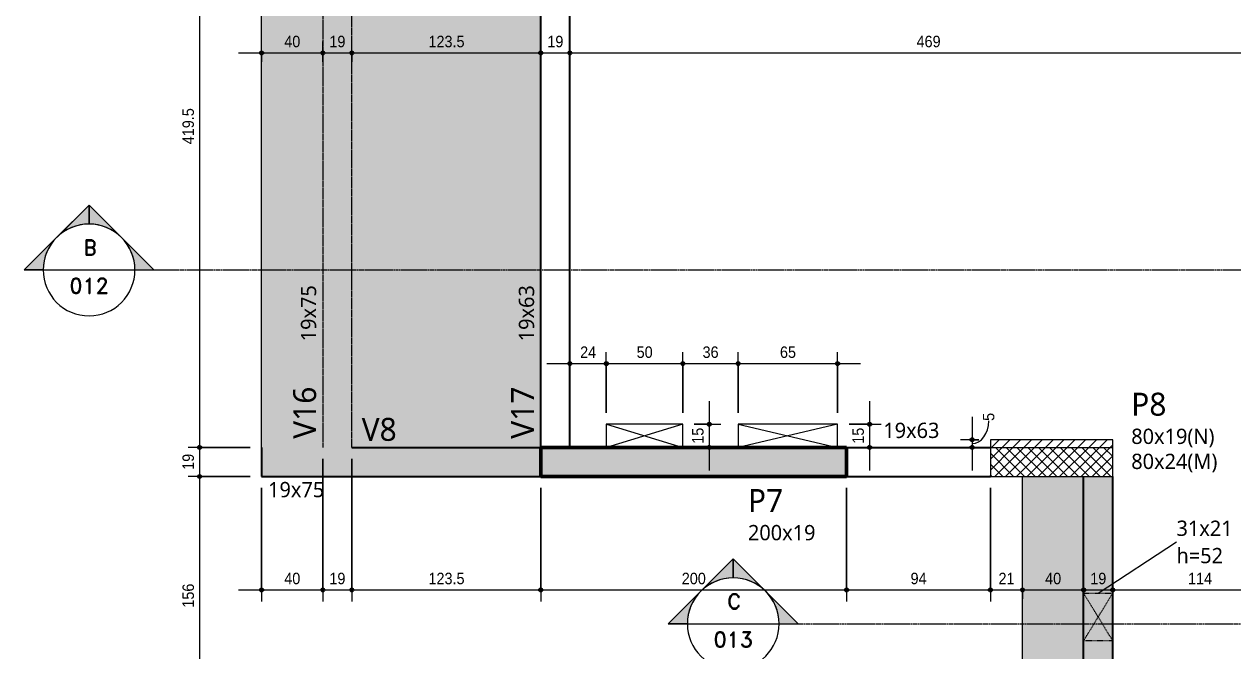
# Model space of a CAD drawing. Header units: centimetres. Extents: x -1897 to 22038, y -1268 to 84208.
# Drawn here: x -1832 to -1042, y -329 to 81 of the extents above; entities that cross this region are included whole.
import ezdxf

# ---------------------------------------------------------------- set-up
doc = ezdxf.new("R2010")
doc.units = ezdxf.units.CM
for name, pattern in [('Centro de 6 mm', [1.32, 0.6, -0.24, 0.24, -0.24]), ('Hidden', [0.714375, 0.47625, -0.238125]), ('Traço', [0.635, 0.3175, -0.3175])]:
    doc.linetypes.add(name, pattern=pattern)
for name, color, linetype, lineweight in [('A-ANNO-DIMS', 7, 'Continuous', 9), ('A-ANNO-DIMS-50', 7, 'Continuous', 9), ('A-DETL', 7, 'Hidden', 18), ('A-DETL-GENF', 7, 'Continuous', 18), ('A-FLOR', 7, 'Continuous', 18), ('A-GENM', 7, 'Continuous', 18), ('A-GENM-HDLN', 7, 'Traço', 18), ('A-GENM-IDEN', 7, 'Continuous', 9), ('G-ANNO-SYMB', 7, 'Continuous', 9), ('S-BEAM', 7, 'Continuous', 18), ('S-BEAM-IDEN', 7, 'Continuous', 9), ('S-COLS', 7, 'Continuous', 18), ('S-COLS-IDEN', 7, 'Continuous', 9)]:
    doc.layers.add(name, color=color, linetype=linetype, lineweight=lineweight)
doc.styles.add('Arial_1', font='arial.ttf', dxfattribs={"width": 0.9, "height": 7.5})
doc.styles.add('Gadugi', font='gadugi.ttf', dxfattribs={"height": 15})
doc.styles.add('Gadugi_1', font='gadugi.ttf', dxfattribs={"height": 10})
doc.styles.add('RomanD', font='romand__.ttf', dxfattribs={"height": 10})
doc.dimstyles.new('PED_R80_1_5mm_ACIMA_As_ESQ__R00', dxfattribs={"dimscale": 30.48, "dimtxt": 7.651945, "dimasz": 0.328084, "dimexe": 0.246063, "dimexo": 0.246063, "dimgap": 0.049213, "dimtad": 1, "dimdec": 1, "dimrnd": 0.5, "dimdsep": 46, "dimtxsty": 'Arial_1', "dimblk1": 'DOTSMALL', "dimblk2": 'DOTSMALL', "dimsah": 1, "dimcen": 0.09, "dimdle": 0.492126, "dimazin": 0, "dimtfac": 1, "dimtdec": 4, "dimtix": 1, "dimtmove": 0, "dimatfit": 3, "dimfxl": 1, "dimtvp": 1, "dimtolj": 1, "dimtzin": 0, "dimarcsym": 2})
doc.dimstyles.new('PED_R80_1_5mm_ACIMA_As_ESQ__R00_2', dxfattribs={"dimscale": 30.48, "dimtxt": 7.651945, "dimasz": 0.328084, "dimexe": 0.246063, "dimexo": 0.246063, "dimgap": 0.049213, "dimtad": 1, "dimdec": 1, "dimrnd": 0.5, "dimdsep": 46, "dimtxsty": 'Arial_1', "dimblk1": 'DOTSMALL', "dimblk2": 'DOTSMALL', "dimsah": 1, "dimcen": 0.09, "dimdle": 0.492126, "dimazin": 0, "dimtfac": 1, "dimtdec": 4, "dimtix": 1, "dimtmove": 1, "dimatfit": 3, "dimfxl": 1, "dimtvp": 1, "dimtolj": 1, "dimtzin": 0, "dimarcsym": 2})
doc.dimstyles.new('PED_R80_1_5mm_ACIMA_As_ESQ__R00_3', dxfattribs={"dimscale": 30.48, "dimtxt": 7.651945, "dimasz": 0.328084, "dimexe": 0.246063, "dimexo": 0.246063, "dimgap": 0.049213, "dimtad": 1, "dimdec": 1, "dimrnd": 0.5, "dimdsep": 46, "dimtxsty": 'Arial_1', "dimblk1": 'DOTSMALL', "dimblk2": 'DOTSMALL', "dimsah": 1, "dimcen": 0.09, "dimdle": 0.492126, "dimazin": 0, "dimtfac": 1, "dimtdec": 4, "dimtix": 1, "dimtmove": 0, "dimatfit": 3, "dimfxl": 1, "dimtvp": 1, "dimtolj": 1, "dimtzin": 0, "dimarcsym": 2})

# ---------------------------------------------------------------- blocks, each defined once
blk = doc.blocks.new('PED_FURO_RETANGULAR_R04_2020 _INSTÂNCIA_ - FURO RET-3740355-PL K 100 - FORMA DO 6º PAVIMENTO')
at = {"layer": 'A-GENM-HDLN'}
for p, q in [((-15.5, -9.5), (-15.5, 9.5)), ((-15.49, 9.5), (15.49, -9.5)), ((-15.49, -9.5), (15.49, 9.5)), ((15.5, 9.5), (15.5, -9.5))]:
    blk.add_line(p, q, dxfattribs=at)
blk = doc.blocks.new('Corte - M_Cabeça do corte - Preenchida-2060824-PL K 100 - FORMA DO 6º PAVIMENTO')
at = {"layer": 'G-ANNO-SYMB'}
h = blk.add_hatch(color=256, dxfattribs=at)
edge = h.paths.add_edge_path(flags=0)
edge.add_line((-0.6, 0.849), (-0.6, 0.6))
edge.add_arc((-0.6, 0), 0.6, 90, 135)
edge.add_line((-1.024, 0.424), (-0.6, 0.849))
h = blk.add_hatch(color=256, dxfattribs=at)
edge = h.paths.add_edge_path(flags=0)
edge.add_line((-0.6, 0.849), (-0.176, 0.424))
edge.add_arc((-0.6, 0), 0.6, 45, 90)
edge.add_line((-0.6, 0.6), (-0.6, 0.849))
h = blk.add_hatch(color=256, dxfattribs=at)
edge = h.paths.add_edge_path(flags=0)
edge.add_line((-1.449, 0), (-1.024, 0.424))
edge.add_arc((-0.6, 0), 0.6, 135, 180)
edge.add_line((-1.2, 0), (-1.449, 0))
h = blk.add_hatch(color=256, dxfattribs=at)
edge = h.paths.add_edge_path(flags=0)
edge.add_line((0.249, 0), (0, 0))
edge.add_arc((-0.6, 0), 0.6, 360, 405)
edge.add_line((-0.176, 0.424), (0.249, 0))
for p, q in [((-0.6, 0.849), (-1.449, 0)), ((-0.6, 0.849), (-1.024, 0.424)), ((-0.6, 0.849), (0.249, 0)), ((-0.6, 0.6), (-0.6, 0.849)), ((-0.6, 0.849), (-0.6, 0.6)), ((-0.176, 0.424), (-0.6, 0.849)), ((-1.024, 0.424), (-1.449, 0)), ((0.249, 0), (-0.176, 0.424)), ((-1.449, 0), (-1.2, 0)), ((0, 0), (0.249, 0)), ((-1.2, 0), (-1.449, 0)), ((0, 0), (0.249, 0))]:
    blk.add_line(p, q, dxfattribs=at)
for start, end in [(360, 180), (90, 135), (45, 90), (135, 180), (360, 45), (180, 360)]:
    blk.add_arc((-0.6, 0), 0.6, start, end, dxfattribs=at)
blk = doc.blocks.new('DIMBLOCK36-PL K 100 - FORMA DO 6º PAVIMENTO')
at = {"layer": 'A-ANNO-DIMS-50', "true_color": 0x000032}
h = blk.add_hatch(color=178, dxfattribs=at)
edge = h.paths.add_edge_path(flags=0)
edge.add_arc((-1677, -288.92), 1.25, 0, 360)
h = blk.add_hatch(color=178, dxfattribs=at)
edge = h.paths.add_edge_path(flags=0)
edge.add_arc((-1637, -288.92), 1.25, 0, 360)
at = {"layer": 'A-ANNO-DIMS-50', "color": 178, "true_color": 0x000032}
for p, q in [((-1637, -203.25), (-1637, -296.42)), ((-1637, -288.92), (-1637, -203.25)), ((-1677, -222.25), (-1677, -296.42)), ((-1677, -288.92), (-1677, -222.25)), ((-1692, -288.92), (-1637, -288.92))]:
    blk.add_line(p, q, dxfattribs=at)
for centre in [(-1677, -288.92), (-1637, -288.92)]:
    blk.add_circle(centre, 1.25, dxfattribs=at)
at = {"layer": 'A-ANNO-DIMS-50', "color": 0, "insert": (-1662.18, -277.68), "char_height": 7.5, "width": 12.4315, "attachment_point": 1, "line_spacing_factor": 0.941778, "style": 'Arial_1'}
blk.add_mtext('40', dxfattribs=at)
blk = doc.blocks.new('_DotSmall')
at = {"color": 0, "linetype": 'ByBlock', "const_width": 0.5}
blk.add_lwpolyline([(-0.0625, 0, 1), (0.0625, 0, 1)], format="xyb", close=True, dxfattribs=at)
blk = doc.blocks.new('DIMBLOCK37-PL K 100 - FORMA DO 6º PAVIMENTO')
at = {"layer": 'A-ANNO-DIMS-50', "true_color": 0x000032}
h = blk.add_hatch(color=178, dxfattribs=at)
edge = h.paths.add_edge_path(flags=0)
edge.add_arc((-1637, -288.92), 1.25, 0, 360)
h = blk.add_hatch(color=178, dxfattribs=at)
edge = h.paths.add_edge_path(flags=0)
edge.add_arc((-1618, -288.92), 1.25, 0, 360)
at = {"layer": 'A-ANNO-DIMS-50', "color": 178, "true_color": 0x000032}
for p, q in [((-1637, -203.25), (-1637, -296.42)), ((-1637, -288.92), (-1637, -203.25)), ((-1618, -203.25), (-1618, -296.42)), ((-1618, -288.92), (-1618, -203.25)), ((-1637, -288.92), (-1618, -288.92))]:
    blk.add_line(p, q, dxfattribs=at)
for centre in [(-1637, -288.92), (-1618, -288.92)]:
    blk.add_circle(centre, 1.25, dxfattribs=at)
at = {"layer": 'A-ANNO-DIMS-50', "color": 0, "insert": (-1632.68, -277.68), "char_height": 7.5, "width": 12.4315, "attachment_point": 1, "line_spacing_factor": 0.941778, "style": 'Arial_1'}
blk.add_mtext('19', dxfattribs=at)
blk = doc.blocks.new('DIMBLOCK38-PL K 100 - FORMA DO 6º PAVIMENTO')
at = {"layer": 'A-ANNO-DIMS-50', "true_color": 0x000032}
h = blk.add_hatch(color=178, dxfattribs=at)
edge = h.paths.add_edge_path(flags=0)
edge.add_arc((-1618, -288.92), 1.25, 0, 360)
h = blk.add_hatch(color=178, dxfattribs=at)
edge = h.paths.add_edge_path(flags=0)
edge.add_arc((-1494.5, -288.92), 1.25, 0, 360)
at = {"layer": 'A-ANNO-DIMS-50', "color": 178, "true_color": 0x000032}
for p, q in [((-1618, -203.25), (-1618, -296.42)), ((-1618, -288.92), (-1618, -203.25)), ((-1494.5, -222.25), (-1494.5, -296.42)), ((-1494.5, -288.92), (-1494.5, -222.25)), ((-1618, -288.92), (-1494.5, -288.92))]:
    blk.add_line(p, q, dxfattribs=at)
for centre in [(-1618, -288.92), (-1494.5, -288.92)]:
    blk.add_circle(centre, 1.25, dxfattribs=at)
at = {"layer": 'A-ANNO-DIMS-50', "color": 0, "insert": (-1567.9, -277.68), "char_height": 7.5, "width": 27.9708, "attachment_point": 1, "line_spacing_factor": 0.941778, "style": 'Arial_1'}
blk.add_mtext('123.5', dxfattribs=at)
blk = doc.blocks.new('DIMBLOCK39-PL K 100 - FORMA DO 6º PAVIMENTO')
at = {"layer": 'A-ANNO-DIMS-50', "true_color": 0x000032}
h = blk.add_hatch(color=178, dxfattribs=at)
edge = h.paths.add_edge_path(flags=0)
edge.add_arc((-1494.5, -288.92), 1.25, 0, 360)
h = blk.add_hatch(color=178, dxfattribs=at)
edge = h.paths.add_edge_path(flags=0)
edge.add_arc((-1294.5, -288.92), 1.25, 0, 360)
at = {"layer": 'A-ANNO-DIMS-50', "color": 178, "true_color": 0x000032}
for p, q in [((-1494.5, -222.25), (-1494.5, -296.42)), ((-1494.5, -288.92), (-1494.5, -222.25)), ((-1294.5, -222.25), (-1294.5, -296.42)), ((-1294.5, -288.92), (-1294.5, -222.25)), ((-1494.5, -288.92), (-1294.5, -288.92))]:
    blk.add_line(p, q, dxfattribs=at)
for centre in [(-1494.5, -288.92), (-1294.5, -288.92)]:
    blk.add_circle(centre, 1.25, dxfattribs=at)
at = {"layer": 'A-ANNO-DIMS-50', "color": 0, "insert": (-1402.27, -277.68), "char_height": 7.5, "width": 18.6472, "attachment_point": 1, "line_spacing_factor": 0.941778, "style": 'Arial_1'}
blk.add_mtext('200', dxfattribs=at)
blk = doc.blocks.new('DIMBLOCK40-PL K 100 - FORMA DO 6º PAVIMENTO')
at = {"layer": 'A-ANNO-DIMS-50', "true_color": 0x000032}
h = blk.add_hatch(color=178, dxfattribs=at)
edge = h.paths.add_edge_path(flags=0)
edge.add_arc((-1294.5, -288.92), 1.25, 0, 360)
h = blk.add_hatch(color=178, dxfattribs=at)
edge = h.paths.add_edge_path(flags=0)
edge.add_arc((-1200.5, -288.92), 1.25, 0, 360)
at = {"layer": 'A-ANNO-DIMS-50', "color": 178, "true_color": 0x000032}
for p, q in [((-1294.5, -222.25), (-1294.5, -296.42)), ((-1294.5, -288.92), (-1294.5, -222.25)), ((-1200.5, -222.25), (-1200.5, -296.42)), ((-1200.5, -288.92), (-1200.5, -222.25)), ((-1294.5, -288.92), (-1200.5, -288.92))]:
    blk.add_line(p, q, dxfattribs=at)
for centre in [(-1294.5, -288.92), (-1200.5, -288.92)]:
    blk.add_circle(centre, 1.25, dxfattribs=at)
at = {"layer": 'A-ANNO-DIMS-50', "color": 0, "insert": (-1252.68, -277.68), "char_height": 7.5, "width": 12.4315, "attachment_point": 1, "line_spacing_factor": 0.941778, "style": 'Arial_1'}
blk.add_mtext('94', dxfattribs=at)
blk = doc.blocks.new('DIMBLOCK41-PL K 100 - FORMA DO 6º PAVIMENTO')
at = {"layer": 'A-ANNO-DIMS-50', "true_color": 0x000032}
h = blk.add_hatch(color=178, dxfattribs=at)
edge = h.paths.add_edge_path(flags=0)
edge.add_arc((-1200.5, -288.92), 1.25, 0, 360)
h = blk.add_hatch(color=178, dxfattribs=at)
edge = h.paths.add_edge_path(flags=0)
edge.add_arc((-1179.5, -288.92), 1.25, 0, 360)
at = {"layer": 'A-ANNO-DIMS-50', "color": 178, "true_color": 0x000032}
for p, q in [((-1200.5, -222.25), (-1200.5, -296.42)), ((-1200.5, -288.92), (-1200.5, -222.25)), ((-1179.5, -294.65), (-1179.5, -281.42)), ((-1200.5, -288.92), (-1179.5, -288.92)), ((-1179.5, -288.92), (-1179.5, -294.65))]:
    blk.add_line(p, q, dxfattribs=at)
for centre in [(-1200.5, -288.92), (-1179.5, -288.92)]:
    blk.add_circle(centre, 1.25, dxfattribs=at)
at = {"layer": 'A-ANNO-DIMS-50', "color": 0, "insert": (-1195.18, -277.68), "char_height": 7.5, "width": 12.4315, "attachment_point": 1, "line_spacing_factor": 0.941778, "style": 'Arial_1'}
blk.add_mtext('21', dxfattribs=at)
blk = doc.blocks.new('DIMBLOCK42-PL K 100 - FORMA DO 6º PAVIMENTO')
at = {"layer": 'A-ANNO-DIMS-50', "true_color": 0x000032}
h = blk.add_hatch(color=178, dxfattribs=at)
edge = h.paths.add_edge_path(flags=0)
edge.add_arc((-1179.5, -288.92), 1.25, 0, 360)
h = blk.add_hatch(color=178, dxfattribs=at)
edge = h.paths.add_edge_path(flags=0)
edge.add_arc((-1139.5, -288.92), 1.25, 0, 360)
at = {"layer": 'A-ANNO-DIMS-50', "color": 178, "true_color": 0x000032}
for p, q in [((-1179.5, -294.65), (-1179.5, -281.42)), ((-1139.5, -294.65), (-1139.5, -281.42)), ((-1179.5, -288.92), (-1139.5, -288.92)), ((-1179.5, -288.92), (-1179.5, -294.65)), ((-1139.5, -288.92), (-1139.5, -294.65))]:
    blk.add_line(p, q, dxfattribs=at)
for centre in [(-1179.5, -288.92), (-1139.5, -288.92)]:
    blk.add_circle(centre, 1.25, dxfattribs=at)
at = {"layer": 'A-ANNO-DIMS-50', "color": 0, "insert": (-1164.68, -277.68), "char_height": 7.5, "width": 12.4315, "attachment_point": 1, "line_spacing_factor": 0.941778, "style": 'Arial_1'}
blk.add_mtext('40', dxfattribs=at)
blk = doc.blocks.new('DIMBLOCK43-PL K 100 - FORMA DO 6º PAVIMENTO')
at = {"layer": 'A-ANNO-DIMS-50', "true_color": 0x000032}
h = blk.add_hatch(color=178, dxfattribs=at)
edge = h.paths.add_edge_path(flags=0)
edge.add_arc((-1139.5, -288.92), 1.25, 0, 360)
h = blk.add_hatch(color=178, dxfattribs=at)
edge = h.paths.add_edge_path(flags=0)
edge.add_arc((-1120.5, -288.92), 1.25, 0, 360)
at = {"layer": 'A-ANNO-DIMS-50', "color": 178, "true_color": 0x000032}
for p, q in [((-1139.5, -294.65), (-1139.5, -281.42)), ((-1120.5, -294.65), (-1120.5, -281.42)), ((-1139.5, -288.92), (-1120.5, -288.92)), ((-1139.5, -288.92), (-1139.5, -294.65)), ((-1120.5, -288.92), (-1120.5, -294.65))]:
    blk.add_line(p, q, dxfattribs=at)
for centre in [(-1139.5, -288.92), (-1120.5, -288.92)]:
    blk.add_circle(centre, 1.25, dxfattribs=at)
at = {"layer": 'A-ANNO-DIMS-50', "color": 0, "insert": (-1135.18, -277.68), "char_height": 7.5, "width": 12.4315, "attachment_point": 1, "line_spacing_factor": 0.941778, "style": 'Arial_1'}
blk.add_mtext('19', dxfattribs=at)
blk = doc.blocks.new('DIMBLOCK44-PL K 100 - FORMA DO 6º PAVIMENTO')
at = {"layer": 'A-ANNO-DIMS-50', "true_color": 0x000032}
h = blk.add_hatch(color=178, dxfattribs=at)
edge = h.paths.add_edge_path(flags=0)
edge.add_arc((-1120.5, -288.92), 1.25, 0, 360)
h = blk.add_hatch(color=178, dxfattribs=at)
edge = h.paths.add_edge_path(flags=0)
edge.add_arc((-1006.5, -288.92), 1.25, 0, 360)
at = {"layer": 'A-ANNO-DIMS-50', "color": 178, "true_color": 0x000032}
for p, q in [((-1120.5, -294.65), (-1120.5, -281.42)), ((-1006.5, -294.65), (-1006.5, -281.42)), ((-1120.5, -288.92), (-1006.5, -288.92)), ((-1120.5, -288.92), (-1120.5, -294.65)), ((-1006.5, -288.92), (-1006.5, -294.65))]:
    blk.add_line(p, q, dxfattribs=at)
for centre in [(-1120.5, -288.92), (-1006.5, -288.92)]:
    blk.add_circle(centre, 1.25, dxfattribs=at)
at = {"layer": 'A-ANNO-DIMS-50', "color": 0, "insert": (-1071.27, -277.68), "char_height": 7.5, "width": 18.6472, "attachment_point": 1, "line_spacing_factor": 0.941778, "style": 'Arial_1'}
blk.add_mtext('114', dxfattribs=at)
blk = doc.blocks.new('DIMBLOCK70-PL K 100 - FORMA DO 6º PAVIMENTO')
at = {"layer": 'A-ANNO-DIMS-50', "true_color": 0x000032}
h = blk.add_hatch(color=178, dxfattribs=at)
edge = h.paths.add_edge_path(flags=0)
edge.add_arc((-1677, 62.03), 1.25, 0, 360)
h = blk.add_hatch(color=178, dxfattribs=at)
edge = h.paths.add_edge_path(flags=0)
edge.add_arc((-1637, 62.03), 1.25, 0, 360)
at = {"layer": 'A-ANNO-DIMS-50', "color": 178, "true_color": 0x000032}
for p, q in [((-1677, 56.29), (-1677, 69.53)), ((-1637, 56.29), (-1637, 69.53)), ((-1692, 62.03), (-1637, 62.03)), ((-1677, 62.03), (-1677, 56.29)), ((-1637, 62.03), (-1637, 56.29))]:
    blk.add_line(p, q, dxfattribs=at)
for centre in [(-1677, 62.03), (-1637, 62.03)]:
    blk.add_circle(centre, 1.25, dxfattribs=at)
at = {"layer": 'A-ANNO-DIMS-50', "color": 0, "insert": (-1662.18, 73.26), "char_height": 7.5, "width": 12.4315, "attachment_point": 1, "line_spacing_factor": 0.941778, "style": 'Arial_1'}
blk.add_mtext('40', dxfattribs=at)
blk = doc.blocks.new('DIMBLOCK71-PL K 100 - FORMA DO 6º PAVIMENTO')
at = {"layer": 'A-ANNO-DIMS-50', "true_color": 0x000032}
h = blk.add_hatch(color=178, dxfattribs=at)
edge = h.paths.add_edge_path(flags=0)
edge.add_arc((-1637, 62.03), 1.25, 0, 360)
h = blk.add_hatch(color=178, dxfattribs=at)
edge = h.paths.add_edge_path(flags=0)
edge.add_arc((-1618, 62.03), 1.25, 0, 360)
at = {"layer": 'A-ANNO-DIMS-50', "color": 178, "true_color": 0x000032}
for p, q in [((-1637, 56.29), (-1637, 69.53)), ((-1618, 56.29), (-1618, 69.53)), ((-1637, 62.03), (-1618, 62.03)), ((-1637, 62.03), (-1637, 56.29)), ((-1618, 62.03), (-1618, 56.29))]:
    blk.add_line(p, q, dxfattribs=at)
for centre in [(-1637, 62.03), (-1618, 62.03)]:
    blk.add_circle(centre, 1.25, dxfattribs=at)
at = {"layer": 'A-ANNO-DIMS-50', "color": 0, "insert": (-1632.68, 73.26), "char_height": 7.5, "width": 12.4315, "attachment_point": 1, "line_spacing_factor": 0.941778, "style": 'Arial_1'}
blk.add_mtext('19', dxfattribs=at)
blk = doc.blocks.new('DIMBLOCK72-PL K 100 - FORMA DO 6º PAVIMENTO')
at = {"layer": 'A-ANNO-DIMS-50', "true_color": 0x000032}
h = blk.add_hatch(color=178, dxfattribs=at)
edge = h.paths.add_edge_path(flags=0)
edge.add_arc((-1618, 62.03), 1.25, 0, 360)
h = blk.add_hatch(color=178, dxfattribs=at)
edge = h.paths.add_edge_path(flags=0)
edge.add_arc((-1494.5, 62.03), 1.25, 0, 360)
at = {"layer": 'A-ANNO-DIMS-50', "color": 178, "true_color": 0x000032}
for p, q in [((-1618, 56.29), (-1618, 69.53)), ((-1494.5, 56.29), (-1494.5, 69.53)), ((-1618, 62.03), (-1494.5, 62.03)), ((-1618, 62.03), (-1618, 56.29)), ((-1494.5, 62.03), (-1494.5, 56.29))]:
    blk.add_line(p, q, dxfattribs=at)
for centre in [(-1618, 62.03), (-1494.5, 62.03)]:
    blk.add_circle(centre, 1.25, dxfattribs=at)
at = {"layer": 'A-ANNO-DIMS-50', "color": 0, "insert": (-1567.9, 73.26), "char_height": 7.5, "width": 27.9708, "attachment_point": 1, "line_spacing_factor": 0.941778, "style": 'Arial_1'}
blk.add_mtext('123.5', dxfattribs=at)
blk = doc.blocks.new('DIMBLOCK73-PL K 100 - FORMA DO 6º PAVIMENTO')
at = {"layer": 'A-ANNO-DIMS-50', "true_color": 0x000032}
h = blk.add_hatch(color=178, dxfattribs=at)
edge = h.paths.add_edge_path(flags=0)
edge.add_arc((-1494.5, 62.03), 1.25, 0, 360)
h = blk.add_hatch(color=178, dxfattribs=at)
edge = h.paths.add_edge_path(flags=0)
edge.add_arc((-1475.5, 62.03), 1.25, 0, 360)
at = {"layer": 'A-ANNO-DIMS-50', "color": 178, "true_color": 0x000032}
for p, q in [((-1494.5, 56.29), (-1494.5, 69.53)), ((-1475.5, 56.29), (-1475.5, 69.53)), ((-1494.5, 62.03), (-1475.5, 62.03)), ((-1494.5, 62.03), (-1494.5, 56.29)), ((-1475.5, 62.03), (-1475.5, 56.29))]:
    blk.add_line(p, q, dxfattribs=at)
for centre in [(-1494.5, 62.03), (-1475.5, 62.03)]:
    blk.add_circle(centre, 1.25, dxfattribs=at)
at = {"layer": 'A-ANNO-DIMS-50', "color": 0, "insert": (-1490.18, 73.26), "char_height": 7.5, "width": 12.4315, "attachment_point": 1, "line_spacing_factor": 0.941778, "style": 'Arial_1'}
blk.add_mtext('19', dxfattribs=at)
blk = doc.blocks.new('DIMBLOCK74-PL K 100 - FORMA DO 6º PAVIMENTO')
at = {"layer": 'A-ANNO-DIMS-50', "true_color": 0x000032}
h = blk.add_hatch(color=178, dxfattribs=at)
edge = h.paths.add_edge_path(flags=0)
edge.add_arc((-1475.5, 62.03), 1.25, 0, 360)
h = blk.add_hatch(color=178, dxfattribs=at)
edge = h.paths.add_edge_path(flags=0)
edge.add_arc((-1006.5, 62.03), 1.25, 0, 360)
at = {"layer": 'A-ANNO-DIMS-50', "color": 178, "true_color": 0x000032}
for p, q in [((-1475.5, 56.29), (-1475.5, 69.53)), ((-1006.5, 56.29), (-1006.5, 69.53)), ((-1475.5, 62.03), (-1006.5, 62.03)), ((-1475.5, 62.03), (-1475.5, 56.29)), ((-1006.5, 62.03), (-1006.5, 56.29))]:
    blk.add_line(p, q, dxfattribs=at)
for centre in [(-1475.5, 62.03), (-1006.5, 62.03)]:
    blk.add_circle(centre, 1.25, dxfattribs=at)
at = {"layer": 'A-ANNO-DIMS-50', "color": 0, "insert": (-1248.77, 73.26), "char_height": 7.5, "width": 18.6472, "attachment_point": 1, "line_spacing_factor": 0.941778, "style": 'Arial_1'}
blk.add_mtext('469', dxfattribs=at)
blk = doc.blocks.new('DIMBLOCK112-PL K 100 - FORMA DO 6º PAVIMENTO')
at = {"layer": 'A-ANNO-DIMS-50', "true_color": 0x000032}
h = blk.add_hatch(color=178, dxfattribs=at)
edge = h.paths.add_edge_path(flags=0)
edge.add_arc((-1717.5, 223.75), 1.25, 0, 360)
h = blk.add_hatch(color=178, dxfattribs=at)
edge = h.paths.add_edge_path(flags=0)
edge.add_arc((-1717.5, -195.75), 1.25, 0, 360)
at = {"layer": 'A-ANNO-DIMS-50', "color": 178, "true_color": 0x000032}
for p, q in [((-1723.23, 223.75), (-1710, 223.75)), ((-1717.5, 223.75), (-1723.23, 223.75)), ((-1717.5, 223.75), (-1717.5, -195.75)), ((-1684.5, -195.75), (-1725, -195.75)), ((-1717.5, -195.75), (-1684.5, -195.75))]:
    blk.add_line(p, q, dxfattribs=at)
for centre in [(-1717.5, 223.75), (-1717.5, -195.75)]:
    blk.add_circle(centre, 1.25, dxfattribs=at)
at = {"layer": 'A-ANNO-DIMS-50', "color": 0, "insert": (-1728.74, 2.35), "char_height": 7.5, "width": 27.9708, "attachment_point": 1, "rotation": 90, "line_spacing_factor": 0.941778, "style": 'Arial_1'}
blk.add_mtext('419.5', dxfattribs=at)
blk = doc.blocks.new('DIMBLOCK113-PL K 100 - FORMA DO 6º PAVIMENTO')
at = {"layer": 'A-ANNO-DIMS-50', "true_color": 0x000032}
h = blk.add_hatch(color=178, dxfattribs=at)
edge = h.paths.add_edge_path(flags=0)
edge.add_arc((-1717.5, -195.75), 1.25, 0, 360)
h = blk.add_hatch(color=178, dxfattribs=at)
edge = h.paths.add_edge_path(flags=0)
edge.add_arc((-1717.5, -214.75), 1.25, 0, 360)
at = {"layer": 'A-ANNO-DIMS-50', "color": 178, "true_color": 0x000032}
for p, q in [((-1684.5, -195.75), (-1725, -195.75)), ((-1717.5, -195.75), (-1717.5, -214.75)), ((-1717.5, -195.75), (-1684.5, -195.75)), ((-1684.5, -214.75), (-1725, -214.75)), ((-1717.5, -214.75), (-1684.5, -214.75))]:
    blk.add_line(p, q, dxfattribs=at)
for centre in [(-1717.5, -195.75), (-1717.5, -214.75)]:
    blk.add_circle(centre, 1.25, dxfattribs=at)
at = {"layer": 'A-ANNO-DIMS-50', "color": 0, "insert": (-1728.74, -210.43), "char_height": 7.5, "width": 12.4315, "attachment_point": 1, "rotation": 90, "line_spacing_factor": 0.941778, "style": 'Arial_1'}
blk.add_mtext('19', dxfattribs=at)
blk = doc.blocks.new('DIMBLOCK114-PL K 100 - FORMA DO 6º PAVIMENTO')
at = {"layer": 'A-ANNO-DIMS-50', "true_color": 0x000032}
h = blk.add_hatch(color=178, dxfattribs=at)
edge = h.paths.add_edge_path(flags=0)
edge.add_arc((-1717.5, -214.75), 1.25, 0, 360)
h = blk.add_hatch(color=178, dxfattribs=at)
edge = h.paths.add_edge_path(flags=0)
edge.add_arc((-1717.5, -370.75), 1.25, 0, 360)
at = {"layer": 'A-ANNO-DIMS-50', "color": 178, "true_color": 0x000032}
for p, q in [((-1684.5, -214.75), (-1725, -214.75)), ((-1717.5, -214.75), (-1717.5, -370.75)), ((-1717.5, -214.75), (-1684.5, -214.75)), ((-1147, -370.75), (-1725, -370.75)), ((-1717.5, -370.75), (-1147, -370.75))]:
    blk.add_line(p, q, dxfattribs=at)
for centre in [(-1717.5, -214.75), (-1717.5, -370.75)]:
    blk.add_circle(centre, 1.25, dxfattribs=at)
at = {"layer": 'A-ANNO-DIMS-50', "color": 0, "insert": (-1728.74, -300.52), "char_height": 7.5, "width": 18.6472, "attachment_point": 1, "rotation": 90, "line_spacing_factor": 0.941778, "style": 'Arial_1'}
blk.add_mtext('156', dxfattribs=at)
blk = doc.blocks.new('DIMBLOCK306-PL K 100 - FORMA DO 6º PAVIMENTO')
at = {"layer": 'A-ANNO-DIMS-50', "true_color": 0x000032}
h = blk.add_hatch(color=178, dxfattribs=at)
edge = h.paths.add_edge_path(flags=0)
edge.add_arc((-1475.5, -141), 1.25, 0, 360)
h = blk.add_hatch(color=178, dxfattribs=at)
edge = h.paths.add_edge_path(flags=0)
edge.add_arc((-1451.6, -141), 1.25, 0, 360)
at = {"layer": 'A-ANNO-DIMS-50', "color": 178, "true_color": 0x000032}
for p, q in [((-1475.5, -146.73), (-1475.5, -133.5)), ((-1451.6, -173.15), (-1451.6, -133.5)), ((-1490.5, -141), (-1451.6, -141)), ((-1475.5, -141), (-1475.5, -146.73)), ((-1451.6, -141), (-1451.6, -173.15))]:
    blk.add_line(p, q, dxfattribs=at)
for centre in [(-1475.5, -141), (-1451.6, -141)]:
    blk.add_circle(centre, 1.25, dxfattribs=at)
at = {"layer": 'A-ANNO-DIMS-50', "color": 0, "insert": (-1468.73, -129.77), "char_height": 7.5, "width": 12.4315, "attachment_point": 1, "line_spacing_factor": 0.941778, "style": 'Arial_1'}
blk.add_mtext('24', dxfattribs=at)
blk = doc.blocks.new('DIMBLOCK307-PL K 100 - FORMA DO 6º PAVIMENTO')
at = {"layer": 'A-ANNO-DIMS-50', "true_color": 0x000032}
h = blk.add_hatch(color=178, dxfattribs=at)
edge = h.paths.add_edge_path(flags=0)
edge.add_arc((-1451.6, -141), 1.25, 0, 360)
h = blk.add_hatch(color=178, dxfattribs=at)
edge = h.paths.add_edge_path(flags=0)
edge.add_arc((-1401.6, -141), 1.25, 0, 360)
at = {"layer": 'A-ANNO-DIMS-50', "color": 178, "true_color": 0x000032}
for p, q in [((-1451.6, -173.15), (-1451.6, -133.5)), ((-1401.6, -173.15), (-1401.6, -133.5)), ((-1451.6, -141), (-1401.6, -141)), ((-1451.6, -141), (-1451.6, -173.15)), ((-1401.6, -141), (-1401.6, -173.15))]:
    blk.add_line(p, q, dxfattribs=at)
for centre in [(-1451.6, -141), (-1401.6, -141)]:
    blk.add_circle(centre, 1.25, dxfattribs=at)
at = {"layer": 'A-ANNO-DIMS-50', "color": 0, "insert": (-1431.78, -129.77), "char_height": 7.5, "width": 12.4315, "attachment_point": 1, "line_spacing_factor": 0.941778, "style": 'Arial_1'}
blk.add_mtext('50', dxfattribs=at)
blk = doc.blocks.new('DIMBLOCK308-PL K 100 - FORMA DO 6º PAVIMENTO')
at = {"layer": 'A-ANNO-DIMS-50', "true_color": 0x000032}
h = blk.add_hatch(color=178, dxfattribs=at)
edge = h.paths.add_edge_path(flags=0)
edge.add_arc((-1401.6, -141), 1.25, 0, 360)
h = blk.add_hatch(color=178, dxfattribs=at)
edge = h.paths.add_edge_path(flags=0)
edge.add_arc((-1365.39, -141), 1.25, 0, 360)
at = {"layer": 'A-ANNO-DIMS-50', "color": 178, "true_color": 0x000032}
for p, q in [((-1401.6, -173.15), (-1401.6, -133.5)), ((-1365.39, -173.15), (-1365.39, -133.5)), ((-1401.6, -141), (-1365.39, -141)), ((-1401.6, -141), (-1401.6, -173.15)), ((-1365.39, -141), (-1365.39, -173.15))]:
    blk.add_line(p, q, dxfattribs=at)
for centre in [(-1401.6, -141), (-1365.39, -141)]:
    blk.add_circle(centre, 1.25, dxfattribs=at)
at = {"layer": 'A-ANNO-DIMS-50', "color": 0, "insert": (-1388.68, -129.77), "char_height": 7.5, "width": 12.4315, "attachment_point": 1, "line_spacing_factor": 0.941778, "style": 'Arial_1'}
blk.add_mtext('36', dxfattribs=at)
blk = doc.blocks.new('DIMBLOCK309-PL K 100 - FORMA DO 6º PAVIMENTO')
at = {"layer": 'A-ANNO-DIMS-50', "true_color": 0x000032}
h = blk.add_hatch(color=178, dxfattribs=at)
edge = h.paths.add_edge_path(flags=0)
edge.add_arc((-1365.39, -141), 1.25, 0, 360)
h = blk.add_hatch(color=178, dxfattribs=at)
edge = h.paths.add_edge_path(flags=0)
edge.add_arc((-1300.39, -141), 1.25, 0, 360)
at = {"layer": 'A-ANNO-DIMS-50', "color": 178, "true_color": 0x000032}
for p, q in [((-1365.39, -173.15), (-1365.39, -133.5)), ((-1300.39, -173.15), (-1300.39, -133.5)), ((-1365.39, -141), (-1285.39, -141)), ((-1365.39, -141), (-1365.39, -173.15)), ((-1300.39, -141), (-1300.39, -173.15))]:
    blk.add_line(p, q, dxfattribs=at)
for centre in [(-1365.39, -141), (-1300.39, -141)]:
    blk.add_circle(centre, 1.25, dxfattribs=at)
at = {"layer": 'A-ANNO-DIMS-50', "color": 0, "insert": (-1338.07, -129.77), "char_height": 7.5, "width": 12.4315, "attachment_point": 1, "line_spacing_factor": 0.941778, "style": 'Arial_1'}
blk.add_mtext('65', dxfattribs=at)
blk = doc.blocks.new('DIMBLOCK310-PL K 100 - FORMA DO 6º PAVIMENTO')
at = {"layer": 'A-ANNO-DIMS-50', "true_color": 0x000032}
h = blk.add_hatch(color=178, dxfattribs=at)
edge = h.paths.add_edge_path(flags=0)
edge.add_arc((-1384.28, -180.65), 1.25, 0, 360)
h = blk.add_hatch(color=178, dxfattribs=at)
edge = h.paths.add_edge_path(flags=0)
edge.add_arc((-1384.28, -195.75), 1.25, 0, 360)
at = {"layer": 'A-ANNO-DIMS-50', "color": 178, "true_color": 0x000032}
for p, q in [((-1384.28, -165.65), (-1384.28, -210.75)), ((-1394.1, -180.65), (-1376.78, -180.65)), ((-1384.28, -180.65), (-1394.1, -180.65)), ((-1390.01, -195.75), (-1376.78, -195.75)), ((-1384.28, -195.75), (-1390.01, -195.75))]:
    blk.add_line(p, q, dxfattribs=at)
for centre in [(-1384.28, -180.65), (-1384.28, -195.75)]:
    blk.add_circle(centre, 1.25, dxfattribs=at)
at = {"layer": 'A-ANNO-DIMS-50', "color": 0, "insert": (-1395.52, -193.38), "char_height": 7.5, "width": 12.4315, "attachment_point": 1, "rotation": 90, "line_spacing_factor": 0.941778, "style": 'Arial_1'}
blk.add_mtext('15', dxfattribs=at)
blk = doc.blocks.new('DIMBLOCK311-PL K 100 - FORMA DO 6º PAVIMENTO')
at = {"layer": 'A-ANNO-DIMS-50', "true_color": 0x000032}
h = blk.add_hatch(color=178, dxfattribs=at)
edge = h.paths.add_edge_path(flags=0)
edge.add_arc((-1279.46, -180.65), 1.25, 0, 360)
h = blk.add_hatch(color=178, dxfattribs=at)
edge = h.paths.add_edge_path(flags=0)
edge.add_arc((-1279.46, -195.75), 1.25, 0, 360)
at = {"layer": 'A-ANNO-DIMS-50', "color": 178, "true_color": 0x000032}
for p, q in [((-1279.46, -165.65), (-1279.46, -210.75)), ((-1292.89, -180.65), (-1271.96, -180.65)), ((-1279.46, -180.65), (-1292.89, -180.65)), ((-1287, -195.75), (-1271.96, -195.75)), ((-1279.46, -195.75), (-1287, -195.75))]:
    blk.add_line(p, q, dxfattribs=at)
for centre in [(-1279.46, -180.65), (-1279.46, -195.75)]:
    blk.add_circle(centre, 1.25, dxfattribs=at)
at = {"layer": 'A-ANNO-DIMS-50', "color": 0, "insert": (-1290.7, -193.38), "char_height": 7.5, "width": 12.4315, "attachment_point": 1, "rotation": 90, "line_spacing_factor": 0.941778, "style": 'Arial_1'}
blk.add_mtext('15', dxfattribs=at)
blk = doc.blocks.new('DIMBLOCK312-PL K 100 - FORMA DO 6º PAVIMENTO')
at = {"layer": 'A-ANNO-DIMS-50', "true_color": 0x000032}
h = blk.add_hatch(color=178, dxfattribs=at)
edge = h.paths.add_edge_path(flags=0)
edge.add_arc((-1212.45, -190.75), 1.25, 0, 360)
h = blk.add_hatch(color=178, dxfattribs=at)
edge = h.paths.add_edge_path(flags=0)
edge.add_arc((-1212.45, -195.75), 1.25, 0, 360)
at = {"layer": 'A-ANNO-DIMS-50', "color": 178, "true_color": 0x000032}
for p, q in [((-1212.45, -175.75), (-1212.45, -210.75)), ((-1208, -190.75), (-1219.95, -190.75)), ((-1218.18, -195.75), (-1204.95, -195.75)), ((-1212.45, -195.75), (-1218.18, -195.75)), ((-1212.45, -190.75), (-1208, -190.75))]:
    blk.add_line(p, q, dxfattribs=at)
for centre in [(-1212.45, -190.75), (-1212.45, -195.75)]:
    blk.add_circle(centre, 1.25, dxfattribs=at)
blk.add_ellipse((-1212.45, -178.44), major_axis=(0, 14.81), ratio=0.736381, start_param=3.141593, end_param=4.712389, dxfattribs=at)
at = {"layer": 'A-ANNO-DIMS-50', "color": 0, "insert": (-1205.39, -178.44), "char_height": 7.5, "width": 6.2157, "attachment_point": 1, "rotation": 90, "line_spacing_factor": 0.941778, "style": 'Arial_1'}
blk.add_mtext('5', dxfattribs=at)

msp = doc.modelspace()

# ---------------------------------------------------------------- hatches: boundary and pattern name
at = {"layer": 'A-DETL', "linetype": 'Continuous', "true_color": 0xccffcc}
msp.add_hatch(color=254, dxfattribs=at).paths.add_polyline_path([(-1637, -195.75), (-1618, -195.75), (-1618, 390.25), (-1637, 390.25)], flags=0)
at = {"layer": 'A-DETL-GENF', "true_color": 0x808080}
h = msp.add_hatch(dxfattribs=at)
h.set_pattern_fill('FP_2', color=8, style=0, pattern_type=2)
h.set_pattern_definition([(45, (0, 0), (-3.535534, 3.535534), [])])
h.paths.add_polyline_path([(-1120.5, -195.75), (-1120.5, -190.75), (-1200.5, -190.75), (-1200.5, -195.75)], flags=0)
at = {"layer": 'A-DETL-GENF', "true_color": 0x0000ff}
h = msp.add_hatch(dxfattribs=at)
h.set_pattern_fill('FP_1', color=5, style=0, pattern_type=2)
h.set_pattern_definition([(45, (0, 0), (-3.535534, 3.535534), []), (135, (0, 0), (-3.535534, -3.535534), [])])
h.paths.add_polyline_path([(-1120.5, -214.75), (-1120.5, -195.75), (-1200.5, -195.75), (-1200.5, -214.75)], flags=0)
at = {"layer": 'A-FLOR', "true_color": 0xe6b8b7}
for points in [[(-1677, -195.75), (-1637, -195.75), (-1637, 390.25), (-1677, 390.25)], [(-1139.5, -1119.75), (1179.5, -1119.75), (1179.5, -214.75), (1139.5, -214.75), (1139.5, -1079.75), (-1139.5, -1079.75), (-1139.5, -214.75), (-1179.5, -214.75), (-1179.5, -1119.75)]]:
    msp.add_hatch(color=9, dxfattribs=at).paths.add_polyline_path(points, flags=0)
at = {"layer": 'A-FLOR', "true_color": 0xd9d9d9}
msp.add_hatch(color=254, dxfattribs=at).paths.add_polyline_path([(-1494.5, -195.75), (-1494.5, 375.33), (-1512.53, 375.33), (-1512.53, 390.25), (-1618, 390.25), (-1618, -195.75)], flags=0)
at = {"layer": 'S-BEAM', "true_color": 0xccffcc}
for points in [[(-1494.5, -214.75), (-1494.5, -195.75), (-1677, -195.75), (-1677, -214.75)], [(-1139.5, -370.75), (-1120.5, -370.75), (-1120.5, -214.75), (-1139.5, -214.75), (-1139.5, -285.97)]]:
    msp.add_hatch(color=254, dxfattribs=at).paths.add_polyline_path(points, flags=0)
at = {"layer": 'S-COLS', "true_color": 0x808080}
msp.add_hatch(color=8, dxfattribs=at).paths.add_polyline_path([(-1494.5, -214.75), (-1294.5, -214.75), (-1294.5, -195.75), (-1494.5, -195.75)], flags=0)

# ---------------------------------------------------------------- linework, layer by layer
at = {"lineweight": 18}
for p, q in [((-1401.62, -180.66), (-1451.59, -195.75)), ((-1451.59, -180.66), (-1401.62, -195.75)), ((-1300.41, -180.66), (-1365.37, -195.75)), ((-1365.37, -180.66), (-1300.41, -195.75))]:
    msp.add_line(p, q, dxfattribs=at)
at = {"layer": 'A-DETL'}
for p, q in [((-1637, 390.25), (-1637, -195.75)), ((-1618, -195.75), (-1618, 390.25)), ((-1618, -195.75), (-1618, 390.25)), ((-1139.5, -1079.75), (-1139.5, -214.75))]:
    msp.add_line(p, q, dxfattribs=at)
at = {"layer": 'A-DETL', "linetype": 'Continuous'}
for p, q in [((-1120.5, -190.75), (-1200.5, -190.75)), ((-1200.5, -190.75), (-1200.5, -195.75)), ((-1200.5, -195.75), (-1200.5, -214.75)), ((-1200.5, -195.75), (-1120.5, -195.75)), ((-1120.5, -195.75), (-1120.5, -190.75)), ((-1120.5, -214.75), (-1120.5, -195.75)), ((-1200.5, -214.75), (-1120.5, -214.75))]:
    msp.add_line(p, q, dxfattribs=at)
at = {"layer": 'A-FLOR'}
for p, q in [((-1677, -195.75), (-1677, 390.25)), ((-1401.6, -180.65), (-1451.6, -180.65)), ((-1451.6, -180.65), (-1451.6, -195.75)), ((-1401.6, -195.75), (-1401.6, -180.65)), ((-1300.39, -180.65), (-1365.39, -180.65)), ((-1365.39, -180.65), (-1365.39, -195.75)), ((-1300.39, -195.75), (-1300.39, -180.65)), ((-1179.5, -1119.75), (-1179.5, -214.75))]:
    msp.add_line(p, q, dxfattribs=at)
at = {"layer": 'A-GENM-IDEN'}
msp.add_line((-1130, -291.1), (-1078.79, -257.39), dxfattribs=at)
at = {"layer": 'G-ANNO-SYMB'}
for p, q in [((-1819.81, -79.8), (-1759.81, -79.8)), ((-1398.62, -311.01), (-1338.62, -311.01))]:
    msp.add_line(p, q, dxfattribs=at)
at = {"layer": 'G-ANNO-SYMB', "linetype": 'Centro de 6 mm'}
for p, q in [((-1759.81, -79.8), (1760.12, -79.8)), ((-1338.62, -311.01), (-955.59, -311.01))]:
    msp.add_line(p, q, dxfattribs=at)
at = {"layer": 'S-BEAM', "lineweight": 25}
for p, q in [((-1494.5, -195.75), (-1494.5, 390.25)), ((-1475.5, -195.75), (-1475.5, 390.25)), ((-1677, -195.75), (-1677, -214.75)), ((-1618, -195.75), (-1494.5, -195.75)), ((-1294.5, -195.75), (-1200.5, -195.75)), ((-1677, -214.75), (-1494.5, -214.75)), ((-1294.5, -214.75), (-1200.5, -214.75)), ((-1139.5, -370.75), (-1139.5, -214.75)), ((-1120.5, -370.75), (-1120.5, -214.75))]:
    msp.add_line(p, q, dxfattribs=at)
at = {"layer": 'S-COLS', "lineweight": 50}
for p, q in [((-1494.5, -214.75), (-1494.5, -195.75)), ((-1494.5, -195.75), (-1294.5, -195.75)), ((-1294.5, -195.75), (-1294.5, -214.75)), ((-1294.5, -214.75), (-1494.5, -214.75))]:
    msp.add_line(p, q, dxfattribs=at)

# ---------------------------------------------------------------- block references
at = {"layer": 'A-GENM', "linetype": 'Traço', "rotation": 89.9999999999999}
msp.add_blockref('PED_FURO_RETANGULAR_R04_2020 _INSTÂNCIA_ - FURO RET-3740355-PL K 100 - FORMA DO 6º PAVIMENTO', (-1130, -306.6), dxfattribs=at)
at = {"layer": 'G-ANNO-SYMB', "xscale": 49.99999999999998, "yscale": 49.99999999999998, "zscale": 49.99999999999998}
for p in [(-1759.81, -79.8), (-1338.62, -311.01)]:
    msp.add_blockref('Corte - M_Cabeça do corte - Preenchida-2060824-PL K 100 - FORMA DO 6º PAVIMENTO', p, dxfattribs=at)

# ---------------------------------------------------------------- texts
at = {"layer": 'A-GENM-IDEN', "char_height": 10, "attachment_point": 1, "style": 'Gadugi_1'}
for s, insert, width in [('31x21', (-1078.79, -243.6), 44.8945), ('h=52', (-1078.79, -261.46), 39.6835)]:
    msp.add_mtext(s, dxfattribs=dict(at, insert=insert, width=width))
at = {"layer": 'G-ANNO-SYMB', "char_height": 10, "attachment_point": 1, "style": 'RomanD'}
for s, insert, width in [('B', (-1793.37, -60.18), 11.2236), ('012', (-1802.62, -85.13), 33.6709), ('C', (-1372.51, -291.38), 12.0253), ('013', (-1381.43, -316.33), 33.6709)]:
    msp.add_mtext(s, dxfattribs=dict(at, insert=insert, width=width))
at = {"layer": 'S-BEAM-IDEN', "attachment_point": 1, "rotation": 90}
for s, insert, char_height, width, style in [('19x75', (-1651.32, -126.43), 10, 44.8945, 'Gadugi_1'), ('19x63', (-1508.82, -126.43), 10, 44.8945, 'Gadugi_1'), ('V16', (-1656.35, -190.13), 15, 44.0928, 'Gadugi'), ('V17', (-1513.85, -190.13), 15, 44.0928, 'Gadugi')]:
    msp.add_mtext(s, dxfattribs=dict(at, insert=insert, char_height=char_height, width=width, style=style))
at = {"layer": 'S-BEAM-IDEN', "attachment_point": 1}
for s, insert, char_height, width, style in [('V8', (-1611.55, -176.48), 15, 30.0633, 'Gadugi'), ('19x63', (-1270.5, -179.62), 10, 44.8945, 'Gadugi_1'), ('19x75', (-1672.75, -218.32), 10, 44.8945, 'Gadugi_1')]:
    msp.add_mtext(s, dxfattribs=dict(at, insert=insert, char_height=char_height, width=width, style=style))
at = {"layer": 'S-COLS-IDEN', "attachment_point": 1}
for s, insert, char_height, width, style in [('P8', (-1108.37, -160.03), 15, 28.4599, 'Gadugi'), ('80x19(N)', (-1108.37, -183.52), 10, 68.1434, 'Gadugi_1'), ('80x24(M)', (-1108.37, -199.89), 10, 70.9493, 'Gadugi_1'), ('P7', (-1358.99, -222.97), 15, 28.4599, 'Gadugi'), ('200x19', (-1358.99, -246.46), 10, 54.1139, 'Gadugi_1')]:
    msp.add_mtext(s, dxfattribs=dict(at, insert=insert, char_height=char_height, width=width, style=style))

# ---------------------------------------------------------------- dimensions: what is measured, and where the dimension line sits
at = {"layer": 'A-ANNO-DIMS', "color": 178, "true_color": 0x000032}
for base, p1, p2, dimstyle, override, picture, middle in [((-1717.5, -195.75), (-1715.73, 223.75), (-1677, -195.75), 'PED_R80_1_5mm_ACIMA_As_ESQ__R00', {"dimpost": '<>', "dimfxl": 421.284419}, 'DIMBLOCK112-PL K 100 - FORMA DO 6º PAVIMENTO', (-1722.83, 14)), ((-1384.28, -195.75), (-1401.6, -180.65), (-1382.51, -195.75), 'PED_R80_1_5mm_ACIMA_As_ESQ__R00_3', {"dimpost": '<>', "dimfxl": 24.340139}, 'DIMBLOCK310-PL K 100 - FORMA DO 6º PAVIMENTO', (-1389.61, -188.2)), ((-1279.46, -195.75), (-1300.39, -180.65), (-1294.5, -195.75), 'PED_R80_1_5mm_ACIMA_As_ESQ__R00_3', {"dimpost": '<>', "dimfxl": 16.208378}, 'DIMBLOCK311-PL K 100 - FORMA DO 6º PAVIMENTO', (-1284.79, -188.2)), ((-1717.5, -214.75), (-1677, -195.75), (-1677, -214.75), 'PED_R80_1_5mm_ACIMA_As_ESQ__R00', {"dimpost": '<>', "dimfxl": 19}, 'DIMBLOCK113-PL K 100 - FORMA DO 6º PAVIMENTO', (-1722.83, -205.25)), ((-1717.5, -370.75), (-1677, -214.75), (-1139.5, -370.75), 'PED_R80_1_5mm_ACIMA_As_ESQ__R00', {"dimpost": '<>', "dimfxl": 559.68049}, 'DIMBLOCK114-PL K 100 - FORMA DO 6º PAVIMENTO', (-1722.83, -292.75))]:
    dim = msp.add_linear_dim(base=base, p1=p1, p2=p2, angle=90, dimstyle=dimstyle, override=override, dxfattribs=at)
    dim.commit()
    dim.dimension.update_dxf_attribs({"geometry": picture, "text_midpoint": middle})
for base, p1, p2, dimstyle, override, picture, middle in [((-1637, 62.03), (-1677, 63.79), (-1637, 63.79), 'PED_R80_1_5mm_ACIMA_As_ESQ__R00', {"dimpost": '<>', "dimfxl": 40}, 'DIMBLOCK70-PL K 100 - FORMA DO 6º PAVIMENTO', (-1657, 67.36)), ((-1618, 62.03), (-1637, 63.79), (-1618, 63.79), 'PED_R80_1_5mm_ACIMA_As_ESQ__R00', {"dimpost": '<>', "dimfxl": 19}, 'DIMBLOCK71-PL K 100 - FORMA DO 6º PAVIMENTO', (-1627.5, 67.36)), ((-1494.5, 62.03), (-1618, 63.79), (-1494.5, 63.79), 'PED_R80_1_5mm_ACIMA_As_ESQ__R00', {"dimpost": '<>', "dimfxl": 123.5}, 'DIMBLOCK72-PL K 100 - FORMA DO 6º PAVIMENTO', (-1556.25, 67.36)), ((-1475.5, 62.03), (-1494.5, 63.79), (-1475.5, 63.79), 'PED_R80_1_5mm_ACIMA_As_ESQ__R00', {"dimpost": '<>', "dimfxl": 19}, 'DIMBLOCK73-PL K 100 - FORMA DO 6º PAVIMENTO', (-1485, 67.36)), ((-1006.5, 62.03), (-1475.5, 63.79), (-1006.5, 63.79), 'PED_R80_1_5mm_ACIMA_As_ESQ__R00', {"dimpost": '<>', "dimfxl": 468.999978}, 'DIMBLOCK74-PL K 100 - FORMA DO 6º PAVIMENTO', (-1241, 67.36)), ((-1451.6, -141), (-1475.5, -139.23), (-1451.6, -180.65), 'PED_R80_1_5mm_ACIMA_As_ESQ__R00_3', {"dimpost": '<>', "dimfxl": 47.815136}, 'DIMBLOCK306-PL K 100 - FORMA DO 6º PAVIMENTO', (-1463.55, -135.74)), ((-1401.6, -141), (-1451.6, -180.65), (-1401.6, -180.65), 'PED_R80_1_5mm_ACIMA_As_ESQ__R00_3', {"dimpost": '<>', "dimfxl": 50}, 'DIMBLOCK307-PL K 100 - FORMA DO 6º PAVIMENTO', (-1426.6, -135.67)), ((-1365.39, -141), (-1401.6, -180.65), (-1365.39, -180.65), 'PED_R80_1_5mm_ACIMA_As_ESQ__R00_3', {"dimpost": '<>', "dimfxl": 36.212567}, 'DIMBLOCK308-PL K 100 - FORMA DO 6º PAVIMENTO', (-1383.5, -135.67)), ((-1300.39, -141), (-1365.39, -180.65), (-1300.39, -180.65), 'PED_R80_1_5mm_ACIMA_As_ESQ__R00_3', {"dimpost": '<>', "dimfxl": 65}, 'DIMBLOCK309-PL K 100 - FORMA DO 6º PAVIMENTO', (-1332.89, -135.67)), ((-1637, -288.92), (-1677, -214.75), (-1637, -195.75), 'PED_R80_1_5mm_ACIMA_As_ESQ__R00', {"dimpost": '<>', "dimfxl": 44.28318}, 'DIMBLOCK36-PL K 100 - FORMA DO 6º PAVIMENTO', (-1657, -283.59)), ((-1618, -288.92), (-1637, -195.75), (-1618, -195.75), 'PED_R80_1_5mm_ACIMA_As_ESQ__R00', {"dimpost": '<>', "dimfxl": 19}, 'DIMBLOCK37-PL K 100 - FORMA DO 6º PAVIMENTO', (-1627.5, -283.59)), ((-1494.5, -288.92), (-1618, -195.75), (-1494.5, -214.75), 'PED_R80_1_5mm_ACIMA_As_ESQ__R00', {"dimpost": '<>', "dimfxl": 124.952992}, 'DIMBLOCK38-PL K 100 - FORMA DO 6º PAVIMENTO', (-1556.25, -283.59)), ((-1294.5, -288.92), (-1494.5, -214.75), (-1294.5, -214.75), 'PED_R80_1_5mm_ACIMA_As_ESQ__R00', {"dimpost": '<>', "dimfxl": 200}, 'DIMBLOCK39-PL K 100 - FORMA DO 6º PAVIMENTO', (-1394.5, -283.59)), ((-1200.5, -288.92), (-1294.5, -214.75), (-1200.5, -214.75), 'PED_R80_1_5mm_ACIMA_As_ESQ__R00', {"dimpost": '<>', "dimfxl": 94}, 'DIMBLOCK40-PL K 100 - FORMA DO 6º PAVIMENTO', (-1247.5, -283.59)), ((-1179.5, -288.92), (-1200.5, -214.75), (-1179.5, -287.15), 'PED_R80_1_5mm_ACIMA_As_ESQ__R00', {"dimpost": '<>', "dimfxl": 75.386164}, 'DIMBLOCK41-PL K 100 - FORMA DO 6º PAVIMENTO', (-1190, -283.65)), ((-1139.5, -288.92), (-1179.5, -287.15), (-1139.5, -287.15), 'PED_R80_1_5mm_ACIMA_As_ESQ__R00', {"dimpost": '<>', "dimfxl": 40.000544}, 'DIMBLOCK42-PL K 100 - FORMA DO 6º PAVIMENTO', (-1159.5, -283.59)), ((-1120.5, -288.92), (-1139.5, -287.15), (-1120.5, -287.15), 'PED_R80_1_5mm_ACIMA_As_ESQ__R00', {"dimpost": '<>', "dimfxl": 19}, 'DIMBLOCK43-PL K 100 - FORMA DO 6º PAVIMENTO', (-1130, -283.59)), ((-1006.5, -288.92), (-1120.5, -287.15), (-1006.5, -287.15), 'PED_R80_1_5mm_ACIMA_As_ESQ__R00', {"dimpost": '<>', "dimfxl": 113.999978}, 'DIMBLOCK44-PL K 100 - FORMA DO 6º PAVIMENTO', (-1063.5, -283.65))]:
    dim = msp.add_linear_dim(base=base, p1=p1, p2=p2, dimstyle=dimstyle, override=override, dxfattribs=at)
    dim.commit()
    dim.dimension.update_dxf_attribs({"geometry": picture, "text_midpoint": middle})
dim = msp.add_linear_dim(base=(-1212.45, -195.75), p1=(-1200.5, -190.75), p2=(-1210.68, -195.75), angle=90, dimstyle='PED_R80_1_5mm_ACIMA_As_ESQ__R00_2', override={"dimpost": '<>', "dimfxl": 11.34125}, dxfattribs=at)
dim.commit()
dim.dimension.update_dxf_attribs({"geometry": 'DIMBLOCK312-PL K 100 - FORMA DO 6º PAVIMENTO', "text_midpoint": (-1200.39, -175.33), "dimtype": 160, "text_rotation": 90})

doc.saveas('drawing.dxf')
